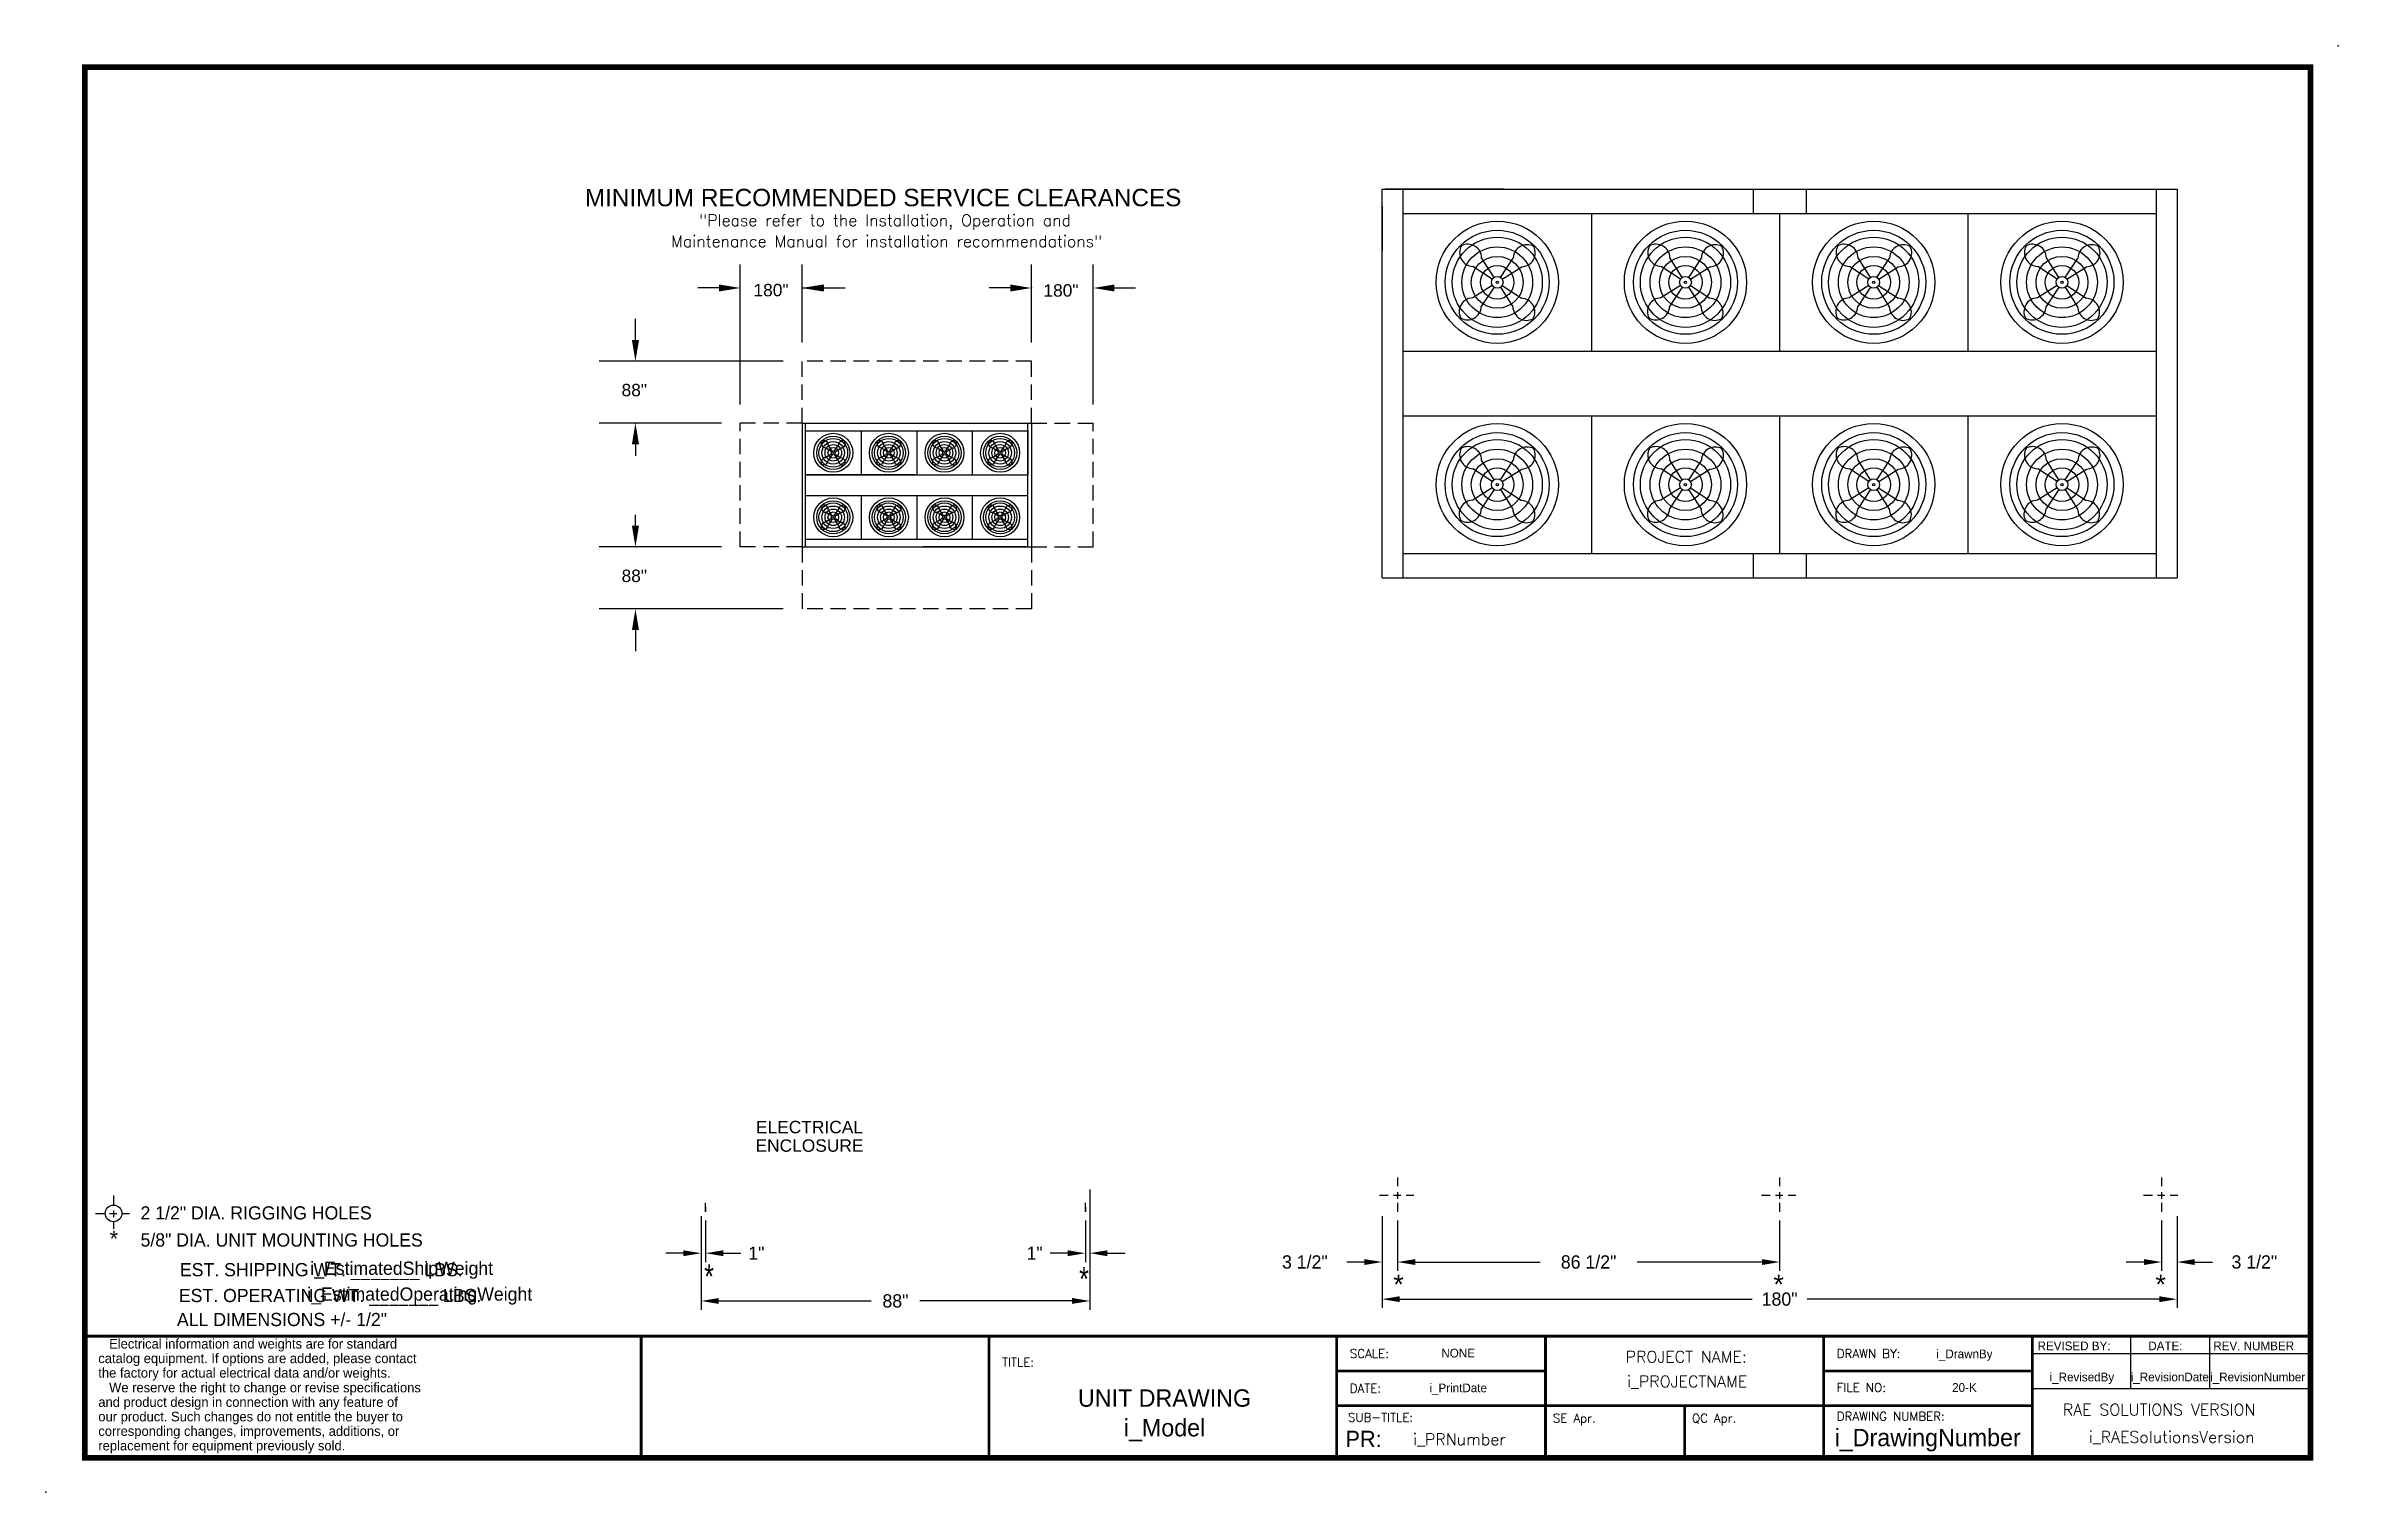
# Model space of a CAD drawing. Extents: x -23 to 496, y -10 to 317.
import ezdxf
from ezdxf.enums import TextEntityAlignment as Align

# ---------------------------------------------------------------- set-up
doc = ezdxf.new("R2010")
doc.units = 0
doc.header["$MEASUREMENT"] = 0
doc.linetypes.add('DASHED', pattern=[0.75, 0.5, -0.25])
doc.layers.get('0').update_dxf_attribs({"color": 1, "linetype": 'CONTINUOUS'})
doc.styles.add('dimentions', font='ARIAL.TTF')
doc.styles.add('SIMPLEX', font='SIMPLEX')
doc.styles.add('SLDTEXTSTYLE0', font='ARIAL.TTF', dxfattribs={"width": 0.75})
doc.dimstyles.get("Standard").update_dxf_attribs({"dimtxt": 3, "dimasz": 4, "dimexe": 2, "dimexo": 2, "dimgap": 2, "dimtad": 0, "dimtih": 1, "dimtoh": 1, "dimdec": 4, "dimzin": 0, "dimdsep": 46, "dimlunit": 5, "dimtxsty": 'STANDARD', "dimcen": 0.09, "dimclrd": 1, "dimclre": 1, "dimclrt": 1, "dimadec": 0, "dimazin": 0, "dimtfac": 1, "dimtdec": 4, "dimtofl": 0, "dimtmove": 0, "dimatfit": 3, "dimfxl": 1, "dimfrac": 2, "dimtolj": 1, "dimtzin": 0, "dimarcsym": 0})

# ---------------------------------------------------------------- blocks, each defined once
blk = doc.blocks.new('*D17')
at = {"color": 1, "lineweight": -2}
for p, q in [((125.17, 52.27), (125.17, 31.04)), ((213.17, 52.27), (213.17, 31.04)), ((129.17, 33.04), (163.67, 33.04)), ((209.17, 33.04), (174.67, 33.04))]:
    blk.add_line(p, q, dxfattribs=at)
at = {"color": 1}
for points in [[(129.17, 33.71), (129.17, 32.38), (125.17, 33.04)], [(209.17, 33.71), (209.17, 32.38), (213.17, 33.04)]]:
    blk.add_solid(points, dxfattribs=at)
at = {"color": 1, "insert": (169.17, 33.04), "char_height": 3, "attachment_point": 5}
blk.add_mtext('\\A1;88"', dxfattribs=at)
blk = doc.blocks.new('*D20')
at = {"color": 1, "lineweight": -2}
for p, q in [((279.37, 52.27), (279.37, 31.45)), ((459.37, 52.27), (459.37, 31.45)), ((283.37, 33.45), (363.12, 33.45)), ((455.37, 33.45), (375.62, 33.45))]:
    blk.add_line(p, q, dxfattribs=at)
at = {"color": 1}
for points in [[(283.37, 34.11), (283.37, 32.78), (279.37, 33.45)], [(455.37, 34.11), (455.37, 32.78), (459.37, 33.45)]]:
    blk.add_solid(points, dxfattribs=at)
at = {"color": 1, "insert": (369.37, 33.45), "char_height": 3, "attachment_point": 5}
blk.add_mtext('\\A1;180"', dxfattribs=at)
blk = doc.blocks.new('*D21')
at = {"color": 1, "lineweight": -2}
for p, q in [((459.37, 52.27), (459.37, 39.86)), ((455.87, 51.27), (455.87, 39.86)), ((451.87, 41.86), (447.87, 41.86)), ((463.37, 41.86), (467.37, 41.86))]:
    blk.add_line(p, q, dxfattribs=at)
at = {"color": 1}
for points in [[(451.87, 42.52), (451.87, 41.19), (455.87, 41.86)], [(463.37, 42.52), (463.37, 41.19), (459.37, 41.86)]]:
    blk.add_solid(points, dxfattribs=at)
at = {"color": 1, "insert": (476.87, 41.86), "char_height": 3, "attachment_point": 5}
blk.add_mtext('\\A1;3 1/2"', dxfattribs=at)
blk = doc.blocks.new('*D22')
at = {"color": 1, "lineweight": -2}
for p, q in [((279.37, 52.27), (279.37, 39.86)), ((282.87, 51.27), (282.87, 39.86)), ((275.37, 41.86), (271.37, 41.86)), ((286.87, 41.86), (290.87, 41.86))]:
    blk.add_line(p, q, dxfattribs=at)
at = {"color": 1}
for points in [[(275.37, 42.52), (275.37, 41.19), (279.37, 41.86)], [(286.87, 42.52), (286.87, 41.19), (282.87, 41.86)]]:
    blk.add_solid(points, dxfattribs=at)
at = {"color": 1, "insert": (261.87, 41.86), "char_height": 3, "attachment_point": 5}
blk.add_mtext('\\A1;3 1/2"', dxfattribs=at)
blk = doc.blocks.new('*D23')
at = {"color": 1, "lineweight": -2}
for p, q in [((282.87, 51.27), (282.87, 39.86)), ((369.37, 51.27), (369.37, 39.86)), ((286.87, 41.86), (315.12, 41.86)), ((365.37, 41.86), (337.12, 41.86))]:
    blk.add_line(p, q, dxfattribs=at)
at = {"color": 1}
for points in [[(286.87, 42.52), (286.87, 41.19), (282.87, 41.86)], [(365.37, 42.52), (365.37, 41.19), (369.37, 41.86)]]:
    blk.add_solid(points, dxfattribs=at)
at = {"color": 1, "insert": (326.12, 41.86), "char_height": 3, "attachment_point": 5}
blk.add_mtext('\\A1;86 1/2"', dxfattribs=at)
blk = doc.blocks.new('*D24')
at = {"color": 1, "lineweight": -2}
for p, q in [((125.17, 52.27), (125.17, 41.86)), ((126.17, 51.27), (126.17, 41.86)), ((121.17, 43.86), (117.17, 43.86)), ((130.17, 43.86), (134.17, 43.86))]:
    blk.add_line(p, q, dxfattribs=at)
at = {"color": 1}
for points in [[(121.17, 44.52), (121.17, 43.19), (125.17, 43.86)], [(130.17, 44.52), (130.17, 43.19), (126.17, 43.86)]]:
    blk.add_solid(points, dxfattribs=at)
at = {"color": 1, "insert": (137.67, 43.86), "char_height": 3, "attachment_point": 5}
blk.add_mtext('\\A1;1"', dxfattribs=at)
blk = doc.blocks.new('*D25')
at = {"color": 1, "lineweight": -2}
for p, q in [((213.17, 52.27), (213.17, 41.86)), ((212.17, 51.27), (212.17, 41.86)), ((208.17, 43.86), (204.17, 43.86)), ((217.17, 43.86), (221.17, 43.86))]:
    blk.add_line(p, q, dxfattribs=at)
at = {"color": 1}
for points in [[(208.17, 44.52), (208.17, 43.19), (212.17, 43.86)], [(217.17, 44.52), (217.17, 43.19), (213.17, 43.86)]]:
    blk.add_solid(points, dxfattribs=at)
at = {"color": 1, "insert": (200.67, 43.86), "char_height": 3, "attachment_point": 5}
blk.add_mtext('\\A1;1"', dxfattribs=at)

msp = doc.modelspace()

# ---------------------------------------------------------------- linework, layer by layer
at = {"color": 1}
for p, q in [((279.36471, 281.06398), (279.36471, 271.06398)), ((279.36936, 284.87188), (459.36936, 284.87188)), ((279.36936, 196.87188), (279.36936, 284.87188)), ((306.96219, 284.87188), (280.08219, 284.87188)), ((284.11936, 196.87188), (284.11936, 284.87188)), ((363.36936, 284.87188), (363.36936, 279.37188)), ((375.36936, 284.87188), (375.36936, 279.37188)), ((454.61936, 284.87188), (454.61936, 196.87188)), ((459.36936, 284.87188), (459.36936, 196.87188)), ((284.11936, 279.37188), (454.61936, 279.37188)), ((326.74436, 279.37188), (326.74436, 248.20521)), ((369.36936, 279.37188), (369.36936, 248.20521)), ((411.99436, 279.37188), (411.99436, 248.20521)), ((304.31949, 264.51826), (299.93466, 267.39469)), ((304.71862, 264.91154), (301.90709, 269.33827)), ((306.16158, 264.90091), (309.03801, 269.28574)), ((306.55486, 264.50179), (310.98159, 267.31332)), ((346.94449, 264.51826), (342.55966, 267.39469)), ((347.34362, 264.91154), (344.53209, 269.33827)), ((348.78658, 264.90091), (351.66301, 269.28574)), ((349.17986, 264.50179), (353.60659, 267.31332)), ((389.56949, 264.51826), (385.18466, 267.39469)), ((389.96862, 264.91154), (387.15709, 269.33827)), ((391.41158, 264.90091), (394.28801, 269.28574)), ((391.80486, 264.50179), (396.23159, 267.31332)), ((432.19449, 264.51826), (427.80966, 267.39469)), ((432.59362, 264.91154), (429.78209, 269.33827)), ((434.03658, 264.90091), (436.91301, 269.28574)), ((434.42986, 264.50179), (438.85659, 267.31332)), ((129.20466, 262.50094), (124.41966, 262.50094)), ((147.99913, 262.50094), (153.10252, 262.50094)), ((152.99062, 262.50094), (157.77562, 262.50094)), ((195.1611, 262.50094), (190.3761, 262.50094)), ((195.1611, 262.50094), (191.3207, 262.50094)), ((218.7534, 262.50094), (223.5384, 262.50094)), ((304.30886, 263.0753), (299.88213, 260.26377)), ((304.70215, 262.67617), (301.82571, 258.29134)), ((306.14511, 262.66554), (308.95664, 258.23881)), ((306.54423, 263.05883), (310.92906, 260.18239)), ((346.93386, 263.0753), (342.50713, 260.26377)), ((347.32715, 262.67617), (344.45071, 258.29134)), ((348.77011, 262.66554), (351.58164, 258.23881)), ((349.16923, 263.05883), (353.55406, 260.18239)), ((389.55886, 263.0753), (385.13213, 260.26377)), ((389.95215, 262.67617), (387.07571, 258.29134)), ((391.39511, 262.66554), (394.20664, 258.23881)), ((391.79423, 263.05883), (396.17906, 260.18239)), ((432.18386, 263.0753), (427.75713, 260.26377)), ((432.57715, 262.67617), (429.70071, 258.29134)), ((434.02011, 262.66554), (436.83164, 258.23881)), ((434.41923, 263.05883), (438.80406, 260.18239)), ((110.29441, 250.69246), (110.29441, 255.47746)), ((284.11936, 248.20521), (454.61936, 248.20521)), ((148.01197, 231.88515), (199.9461, 231.88515)), ((148.01197, 231.88515), (148.01197, 203.84055)), ((148.78904, 203.84055), (148.78904, 231.88515)), ((148.78904, 230.13237), (199.16611, 230.13237)), ((148.78904, 230.13237), (161.38331, 230.13237)), ((161.38331, 230.13237), (161.38331, 220.1999)), ((173.97758, 230.13237), (173.97758, 220.1999)), ((173.97758, 230.13237), (173.97758, 220.1999)), ((173.97758, 230.13237), (173.97758, 220.1999)), ((186.57185, 230.13237), (186.57185, 220.1999)), ((199.16611, 203.84055), (199.16611, 231.88515)), ((199.16611, 205.59333), (199.16611, 231.88515)), ((199.16611, 230.13237), (199.16611, 220.1999)), ((199.9461, 231.88515), (199.9461, 203.84055)), ((284.11936, 233.53854), (454.61936, 233.53854)), ((326.74436, 233.53854), (326.74436, 202.37188)), ((369.36936, 233.53854), (369.36936, 202.37188)), ((411.99436, 233.53854), (411.99436, 202.37188)), ((110.29441, 227.10015), (110.29441, 224.50924)), ((154.72828, 224.93883), (153.31754, 224.04283)), ((154.73167, 225.39868), (153.33428, 226.31537)), ((154.85362, 224.81163), (153.93693, 223.41424)), ((154.85887, 225.52402), (153.96287, 226.93477)), ((155.31348, 224.80825), (156.20948, 223.3975)), ((155.31872, 225.52063), (156.23541, 226.91803)), ((155.44067, 224.93358), (156.83807, 224.01689)), ((155.44406, 225.39344), (156.85481, 226.28944)), ((167.32255, 224.93883), (165.91181, 224.04283)), ((167.32594, 225.39868), (165.92855, 226.31537)), ((167.44789, 224.81163), (166.5312, 223.41424)), ((167.45314, 225.52402), (166.55714, 226.93477)), ((167.90775, 224.80825), (168.80375, 223.3975)), ((167.91299, 225.52063), (168.82968, 226.91803)), ((168.03494, 224.93358), (169.43234, 224.01689)), ((168.03833, 225.39344), (169.44908, 226.28944)), ((179.91682, 224.93883), (178.50607, 224.04283)), ((179.92021, 225.39868), (178.52282, 226.31537)), ((180.04216, 224.81163), (179.12547, 223.41424)), ((180.04741, 225.52402), (179.15141, 226.93477)), ((180.50201, 224.80825), (181.39802, 223.3975)), ((180.50726, 225.52063), (181.42395, 226.91803)), ((180.62921, 224.93358), (182.02661, 224.01689)), ((180.6326, 225.39344), (182.04335, 226.28944)), ((192.51109, 224.93883), (191.10034, 224.04283)), ((192.51448, 225.39868), (191.11708, 226.31537)), ((192.63643, 224.81163), (191.71974, 223.41424)), ((192.64168, 225.52402), (191.74567, 226.93477)), ((193.09628, 224.80825), (193.99229, 223.3975)), ((193.10153, 225.52063), (194.01822, 226.91803)), ((193.22348, 224.93358), (194.62088, 224.01689)), ((193.22687, 225.39344), (194.63762, 226.28944)), ((304.71862, 219.07821), (301.90709, 223.50494)), ((306.16158, 219.06758), (309.03801, 223.45241)), ((347.34362, 219.07821), (344.53209, 223.50494)), ((348.78658, 219.06758), (351.66301, 223.45241)), ((389.96862, 219.07821), (387.15709, 223.50494)), ((391.41158, 219.06758), (394.28801, 223.45241)), ((432.59362, 219.07821), (429.78209, 223.50494)), ((434.03658, 219.06758), (436.91301, 223.45241)), ((148.78904, 220.1999), (199.16611, 220.1999)), ((173.58758, 220.1999), (148.78904, 220.1999)), ((304.31949, 218.68492), (299.93466, 221.56136)), ((306.55486, 218.66846), (310.98159, 221.47998)), ((346.94449, 218.68492), (342.55966, 221.56136)), ((349.17986, 218.66846), (353.60659, 221.47998)), ((389.56949, 218.68492), (385.18466, 221.56136)), ((391.80486, 218.66846), (396.23159, 221.47998)), ((432.19449, 218.68492), (427.80966, 221.56136)), ((434.42986, 218.66846), (438.85659, 221.47998)), ((148.78904, 215.5258), (199.16611, 215.5258)), ((148.78904, 215.5258), (161.38331, 215.5258)), ((161.38331, 215.5258), (161.38331, 205.59333)), ((173.97758, 215.5258), (173.97758, 205.59333)), ((173.97758, 215.5258), (173.97758, 205.59333)), ((173.97758, 215.5258), (173.97758, 205.59333)), ((186.57185, 215.5258), (186.57185, 205.59333)), ((304.30886, 217.24196), (299.88213, 214.43043)), ((304.70215, 216.84284), (301.82571, 212.45801)), ((306.14511, 216.83221), (308.95664, 212.40548)), ((306.54423, 217.2255), (310.92906, 214.34906)), ((346.93386, 217.24196), (342.50713, 214.43043)), ((347.32715, 216.84284), (344.45071, 212.45801)), ((348.77011, 216.83221), (351.58164, 212.40548)), ((349.16923, 217.2255), (353.55406, 214.34906)), ((389.55886, 217.24196), (385.13213, 214.43043)), ((389.95215, 216.84284), (387.07571, 212.45801)), ((391.39511, 216.83221), (394.20664, 212.40548)), ((391.79423, 217.2255), (396.17906, 214.34906)), ((432.18386, 217.24196), (427.75713, 214.43043)), ((432.57715, 216.84284), (429.70071, 212.45801)), ((434.02011, 216.83221), (436.83164, 212.40548)), ((434.41923, 217.2255), (438.80406, 214.34906)), ((110.29441, 208.62555), (110.29441, 211.1313)), ((154.72828, 210.33226), (153.31754, 209.43626)), ((154.73167, 210.79212), (153.33428, 211.70881)), ((154.85362, 210.20507), (153.93693, 208.80767)), ((154.85887, 210.91745), (153.96287, 212.3282)), ((155.31348, 210.20168), (156.20948, 208.79093)), ((155.31872, 210.91407), (156.23541, 212.31146)), ((155.44067, 210.32702), (156.83807, 209.41033)), ((155.44406, 210.78687), (156.85481, 211.68287)), ((167.32255, 210.33226), (165.91181, 209.43626)), ((167.32594, 210.79212), (165.92855, 211.70881)), ((167.44789, 210.20507), (166.5312, 208.80767)), ((167.45314, 210.91745), (166.55714, 212.3282)), ((167.90775, 210.20168), (168.80375, 208.79093)), ((167.91299, 210.91407), (168.82968, 212.31146)), ((168.03494, 210.32702), (169.43234, 209.41033)), ((168.03833, 210.78687), (169.44908, 211.68287)), ((179.91682, 210.33226), (178.50607, 209.43626)), ((179.92021, 210.79212), (178.52282, 211.70881)), ((180.04216, 210.20507), (179.12547, 208.80767)), ((180.04741, 210.91745), (179.15141, 212.3282)), ((180.50201, 210.20168), (181.39802, 208.79093)), ((180.50726, 210.91407), (181.42395, 212.31146)), ((180.62921, 210.32702), (182.02661, 209.41033)), ((180.6326, 210.78687), (182.04335, 211.68287)), ((192.51109, 210.33226), (191.10034, 209.43626)), ((192.51448, 210.79212), (191.11708, 211.70881)), ((192.63643, 210.20507), (191.71974, 208.80767)), ((192.64168, 210.91745), (191.74567, 212.3282)), ((193.09628, 210.20168), (193.99229, 208.79093)), ((193.10153, 210.91407), (194.01822, 212.31146)), ((193.22348, 210.32702), (194.62088, 209.41033)), ((193.22687, 210.78687), (194.63762, 211.68287)), ((148.01197, 203.84055), (199.9461, 203.84055)), ((148.78904, 205.59333), (199.16611, 205.59333)), ((198.77757, 203.84055), (175.40707, 203.84055)), ((279.36936, 196.87188), (279.36936, 198.87188)), ((284.11936, 202.37188), (454.61936, 202.37188)), ((363.36936, 202.37188), (363.36936, 196.87188)), ((375.36936, 202.37188), (375.36936, 196.87188)), ((279.36936, 196.87188), (459.36936, 196.87188)), ((279.36936, 196.87188), (302.61936, 196.87188)), ((283.28912, 196.87188), (306.53912, 196.87188)), ((110.29441, 185.03324), (110.29441, 180.24824)), ((213.17381, 58.26958), (213.17381, 47.155))]:
    msp.add_line(p, q, dxfattribs=at)
at = {"color": 1, "linetype": 'Continuous', "ltscale": 7}
for p, q in [((133.98966, 236.12106), (133.98966, 267.83607)), ((148.01197, 250.14336), (148.01197, 267.83607)), ((199.9461, 250.14336), (199.9461, 267.83607)), ((213.9684, 236.12106), (213.9684, 267.83607)), ((143.77606, 245.90746), (102.10772, 245.90746)), ((129.75376, 231.88515), (102.10772, 231.88515)), ((129.75376, 203.84055), (102.10772, 203.84055)), ((143.77606, 189.81824), (102.10772, 189.81824))]:
    msp.add_line(p, q, dxfattribs=at)
at = {"color": 1, "linetype": 'DASHED', "ltscale": 7}
for p, q in [((148.01197, 250.14336), (148.01197, 267.83607)), ((199.9461, 250.14336), (199.9461, 267.83607)), ((199.9461, 245.90746), (148.01197, 245.90746)), ((148.01197, 231.88515), (148.01197, 245.90746)), ((199.9461, 231.88515), (199.9461, 245.90746)), ((129.75376, 231.88515), (102.10772, 231.88515)), ((148.01197, 231.88515), (133.98966, 231.88515)), ((133.98966, 203.84055), (133.98966, 231.88515)), ((199.9461, 231.88515), (213.9684, 231.88515)), ((213.9684, 203.84055), (213.9684, 231.88515)), ((129.75376, 203.84055), (102.10772, 203.84055)), ((148.01197, 203.84055), (133.98966, 203.84055)), ((148.01197, 203.84055), (148.01197, 189.81824)), ((199.9461, 203.84055), (199.9461, 189.81824)), ((199.9461, 203.84055), (213.9684, 203.84055)), ((199.9461, 189.81824), (148.01197, 189.81824))]:
    msp.add_line(p, q, dxfattribs=at)
at = {"lineweight": 30}
for p, q in [((282.86936, 61.04413), (282.86936, 59.05803)), ((282.86936, 57.6633), (282.86936, 56.16129)), ((369.36936, 61.04413), (369.36936, 59.05803)), ((369.36936, 57.6633), (369.36936, 56.16129)), ((455.86936, 61.04413), (455.86936, 59.05803)), ((455.86936, 57.6633), (455.86936, 56.16129)), ((-12.00222, 52.87551), (-9.98801, 52.87551)), ((-8.82594, 52.87551), (-7.12753, 52.87551)), ((-7.88734, 56.90007), (-7.88734, 54.91396)), ((-7.88734, 53.51923), (-7.88734, 52.01722)), ((-5.96545, 52.87551), (-4.24462, 52.87551)), ((278.75448, 57.01958), (280.76869, 57.01958)), ((281.93077, 57.01958), (283.62918, 57.01958)), ((282.86936, 55.08842), (282.86936, 53.52213)), ((284.79125, 57.01958), (286.51209, 57.01958)), ((365.25448, 57.01958), (367.26869, 57.01958)), ((368.43077, 57.01958), (370.12918, 57.01958)), ((369.36936, 55.08842), (369.36936, 53.52213)), ((371.29125, 57.01958), (373.01209, 57.01958)), ((451.75448, 57.01958), (453.76869, 57.01958)), ((454.93077, 57.01958), (456.62918, 57.01958)), ((455.86936, 55.08842), (455.86936, 53.52213)), ((457.79125, 57.01958), (459.51209, 57.01958)), ((-7.88734, 50.94435), (-7.88734, 49.37807)), ((111.59891, -2.5), (111.59891, 25.0625)), ((190.34891, -2.5), (190.34891, 25.0625)), ((269.09891, 25.0625), (426.59891, 25.0625)), ((269.09891, -2.5), (269.09891, 25.0625)), ((316.34891, 25.0625), (316.34891, -2.5)), ((379.34891, 25.0625), (379.34891, 9.3125)), ((426.59891, 25.0625), (426.59891, -2.5)), ((426.59891, 25.0625), (489.59891, 25.0625)), ((426.59891, 25.0625), (426.59891, 21.125)), ((426.59891, 21.125), (489.59891, 21.125)), ((448.82794, 25.0625), (448.82794, 13.25)), ((466.73, 25.0625), (466.73, 13.25)), ((316.34891, 17.1875), (269.09891, 17.1875)), ((379.34891, 17.1875), (426.59891, 17.1875)), ((379.34891, 9.3125), (379.34891, 17.1875)), ((426.59891, 13.25), (489.59891, 13.25)), ((426.59891, 9.3125), (269.09891, 9.3125)), ((347.84891, 9.3125), (347.84891, -2.5)), ((379.34891, 9.3125), (379.34891, -2.5))]:
    msp.add_line(p, q, dxfattribs=at)
for p, q in [((126.17381, 53.26958), (126.17381, 55.26958)), ((126.17381, 54.26958), (126.17381, 53.26958)), ((212.17381, 53.26958), (212.17381, 55.26958)), ((212.17381, 54.26958), (212.17381, 53.26958)), ((282.86936, 55.26958), (282.86936, 53.26958)), ((369.36936, 55.26958), (369.36936, 53.26958)), ((455.86936, 55.26958), (455.86936, 53.26958))]:
    msp.add_line(p, q)
at = {"const_width": 1.26}
msp.add_lwpolyline([(-14.40109, -2.5), (489.59891, -2.5), (489.59891, 312.5), (-14.40109, 312.5), (-14.40109, -2.5)], dxfattribs=at)
at = {"lineweight": 30, "const_width": 0.63}
for points in [[(112.34378, 25.0625), (-14.40109, 25.0625)], [(489.59891, 25.0625), (111.59891, 25.0625), (111.59891, -2.5)], [(190.34891, 25.0625), (190.34891, -2.5)], [(269.09891, 25.0625), (269.09891, -2.5)], [(316.34891, 25.0625), (316.34891, -2.5)], [(379.34891, 25.0625), (379.34891, -2.5)], [(426.59891, -2.5), (426.59891, 25.0625), (489.59891, 25.0625)], [(316.34891, 17.1875), (269.09891, 17.1875)], [(426.59891, 17.1875), (379.34891, 17.1875), (379.34891, -2.5)], [(426.59891, 9.3125), (269.09891, 9.3125)], [(347.84891, 9.3125), (347.84891, -2.5)]]:
    msp.add_lwpolyline(points, dxfattribs=at)
at = {"color": 1}
for centre, radius in [((305.43186, 263.78854), 13.8432), ((305.43186, 263.78854), 11.78079), ((348.05686, 263.78854), 13.8432), ((348.05686, 263.78854), 11.78079), ((390.68186, 263.78854), 13.8432), ((390.68186, 263.78854), 11.78079), ((433.30686, 263.78854), 13.8432), ((433.30686, 263.78854), 11.78079), ((305.43186, 263.78854), 10.21086), ((305.43186, 263.78854), 8.01035), ((348.05686, 263.78854), 10.21086), ((348.05686, 263.78854), 8.01035), ((390.68186, 263.78854), 10.21086), ((390.68186, 263.78854), 8.01035), ((433.30686, 263.78854), 10.21086), ((433.30686, 263.78854), 8.01035), ((305.43186, 263.78854), 5.86798), ((305.43186, 263.78854), 3.78824), ((305.43186, 263.78854), 1.33036), ((348.05686, 263.78854), 5.86798), ((348.05686, 263.78854), 3.78824), ((348.05686, 263.78854), 1.33036), ((390.68186, 263.78854), 5.86798), ((390.68186, 263.78854), 3.78824), ((390.68186, 263.78854), 1.33036), ((433.30686, 263.78854), 5.86798), ((433.30686, 263.78854), 3.78824), ((433.30686, 263.78854), 1.33036), ((305.43186, 263.78854), 0.26258), ((348.05686, 263.78854), 0.26258), ((390.68186, 263.78854), 0.26258), ((433.30686, 263.78854), 0.26258), ((155.08617, 225.16613), 4.41167), ((155.08617, 225.16613), 3.75441), ((155.08617, 225.16613), 3.25409), ((167.68044, 225.16613), 4.41167), ((167.68044, 225.16613), 3.75441), ((167.68044, 225.16613), 3.25409), ((180.27471, 225.16613), 4.41167), ((180.27471, 225.16613), 3.75441), ((180.27471, 225.16613), 3.25409), ((192.86898, 225.16613), 4.41167), ((192.86898, 225.16613), 3.75441), ((192.86898, 225.16613), 3.25409), ((305.43186, 217.95521), 13.8432), ((305.43186, 217.95521), 11.78079), ((348.05686, 217.95521), 13.8432), ((348.05686, 217.95521), 11.78079), ((390.68186, 217.95521), 13.8432), ((390.68186, 217.95521), 11.78079), ((433.30686, 217.95521), 13.8432), ((433.30686, 217.95521), 11.78079), ((155.08617, 225.16613), 2.55281), ((155.08617, 225.16613), 1.87006), ((155.08617, 225.16613), 1.20727), ((155.08617, 225.16613), 0.42397), ((155.08617, 225.16613), 0.08368), ((167.68044, 225.16613), 2.55281), ((167.68044, 225.16613), 1.87006), ((167.68044, 225.16613), 1.20727), ((167.68044, 225.16613), 0.42397), ((167.68044, 225.16613), 0.08368), ((180.27471, 225.16613), 2.55281), ((180.27471, 225.16613), 1.87006), ((180.27471, 225.16613), 1.20727), ((180.27471, 225.16613), 0.42397), ((180.27471, 225.16613), 0.08368), ((192.86898, 225.16613), 2.55281), ((192.86898, 225.16613), 1.87006), ((192.86898, 225.16613), 1.20727), ((192.86898, 225.16613), 0.42397), ((192.86898, 225.16613), 0.08368), ((305.43186, 217.95521), 10.21086), ((305.43186, 217.95521), 8.01035), ((305.43186, 217.95521), 5.86798), ((348.05686, 217.95521), 10.21086), ((348.05686, 217.95521), 8.01035), ((348.05686, 217.95521), 5.86798), ((390.68186, 217.95521), 10.21086), ((390.68186, 217.95521), 8.01035), ((390.68186, 217.95521), 5.86798), ((433.30686, 217.95521), 10.21086), ((433.30686, 217.95521), 8.01035), ((433.30686, 217.95521), 5.86798), ((305.43186, 217.95521), 3.78824), ((305.43186, 217.95521), 1.33036), ((305.43186, 217.95521), 0.26258), ((348.05686, 217.95521), 3.78824), ((348.05686, 217.95521), 1.33036), ((348.05686, 217.95521), 0.26258), ((390.68186, 217.95521), 3.78824), ((390.68186, 217.95521), 1.33036), ((390.68186, 217.95521), 0.26258), ((433.30686, 217.95521), 3.78824), ((433.30686, 217.95521), 1.33036), ((433.30686, 217.95521), 0.26258), ((155.08617, 210.55957), 4.41167), ((155.08617, 210.55957), 3.75441), ((155.08617, 210.55957), 3.25409), ((155.08617, 210.55957), 2.55281), ((167.68044, 210.55957), 4.41167), ((167.68044, 210.55957), 3.75441), ((167.68044, 210.55957), 3.25409), ((167.68044, 210.55957), 2.55281), ((180.27471, 210.55957), 4.41167), ((180.27471, 210.55957), 3.75441), ((180.27471, 210.55957), 3.25409), ((180.27471, 210.55957), 2.55281), ((192.86898, 210.55957), 4.41167), ((192.86898, 210.55957), 3.75441), ((192.86898, 210.55957), 3.25409), ((192.86898, 210.55957), 2.55281), ((155.08617, 210.55957), 1.87006), ((155.08617, 210.55957), 1.20727), ((155.08617, 210.55957), 0.42397), ((155.08617, 210.55957), 0.08368), ((167.68044, 210.55957), 1.87006), ((167.68044, 210.55957), 1.20727), ((167.68044, 210.55957), 0.42397), ((167.68044, 210.55957), 0.08368), ((180.27471, 210.55957), 1.87006), ((180.27471, 210.55957), 1.20727), ((180.27471, 210.55957), 0.42397), ((180.27471, 210.55957), 0.08368), ((192.86898, 210.55957), 1.87006), ((192.86898, 210.55957), 1.20727), ((192.86898, 210.55957), 0.42397), ((192.86898, 210.55957), 0.08368)]:
    msp.add_circle(centre, radius, dxfattribs=at)
at = {"lineweight": 30}
msp.add_circle((-7.88734, 52.87551), 1.88863, dxfattribs=at)
at = {"color": 1}
for centre, radius, start, end in [((300.05443, 270.53345), 3.14105, 151.3003537, 267.814713), ((298.7669, 269.26475), 3.14105, 1.3411738, 117.8555331), ((312.17678, 269.16597), 3.14105, 61.3003537, 177.814713), ((310.90807, 270.4535), 3.14105, 271.3411738, 27.8555331), ((342.67943, 270.53345), 3.14105, 151.3003537, 267.814713), ((341.3919, 269.26475), 3.14105, 1.3411738, 117.8555331), ((354.80178, 269.16597), 3.14105, 61.3003537, 177.814713), ((353.53307, 270.4535), 3.14105, 271.3411738, 27.8555331), ((385.30443, 270.53345), 3.14105, 151.3003537, 267.814713), ((384.0169, 269.26475), 3.14105, 1.3411738, 117.8555331), ((397.42678, 269.16597), 3.14105, 61.3003537, 177.814713), ((396.15807, 270.4535), 3.14105, 271.3411738, 27.8555331), ((427.92943, 270.53345), 3.14105, 151.3003537, 267.814713), ((426.6419, 269.26475), 3.14105, 1.3411738, 117.8555331), ((440.05178, 269.16597), 3.14105, 61.3003537, 177.814713), ((438.78307, 270.4535), 3.14105, 271.3411738, 27.8555331), ((299.95565, 257.12358), 3.14105, 91.3411738, 207.8555331), ((310.80929, 257.04363), 3.14105, 331.3003537, 87.814713), ((342.58065, 257.12358), 3.14105, 91.3411738, 207.8555331), ((353.43429, 257.04363), 3.14105, 331.3003537, 87.814713), ((385.20565, 257.12358), 3.14105, 91.3411738, 207.8555331), ((396.05929, 257.04363), 3.14105, 331.3003537, 87.814713), ((427.83065, 257.12358), 3.14105, 91.3411738, 207.8555331), ((438.68429, 257.04363), 3.14105, 331.3003537, 87.814713), ((298.68695, 258.41111), 3.14105, 241.3003537, 357.814713), ((312.09682, 258.31233), 3.14105, 181.3411738, 297.8555331), ((341.31195, 258.41111), 3.14105, 241.3003537, 357.814713), ((354.72182, 258.31233), 3.14105, 181.3411738, 297.8555331), ((383.93695, 258.41111), 3.14105, 241.3003537, 357.814713), ((397.34682, 258.31233), 3.14105, 181.3411738, 297.8555331), ((426.56195, 258.41111), 3.14105, 241.3003537, 357.814713), ((439.97182, 258.31233), 3.14105, 181.3411738, 297.8555331), ((153.34097, 223.04209), 1.00102, 91.3411738, 207.8555331), ((153.37245, 227.31566), 1.00102, 151.3003537, 267.814713), ((152.93664, 223.45241), 1.00102, 241.3003537, 357.814713), ((152.96212, 226.91134), 1.00102, 1.3411738, 117.8555331), ((157.21022, 223.42093), 1.00102, 181.3411738, 297.8555331), ((157.2357, 226.87986), 1.00102, 61.3003537, 177.814713), ((156.7999, 223.01661), 1.00102, 331.3003537, 87.814713), ((156.83138, 227.29018), 1.00102, 271.3411738, 27.8555331), ((165.93523, 223.04209), 1.00102, 91.3411738, 207.8555331), ((165.96672, 227.31566), 1.00102, 151.3003537, 267.814713), ((165.53091, 223.45241), 1.00102, 241.3003537, 357.814713), ((165.55639, 226.91134), 1.00102, 1.3411738, 117.8555331), ((169.80449, 223.42093), 1.00102, 181.3411738, 297.8555331), ((169.82997, 226.87986), 1.00102, 61.3003537, 177.814713), ((169.39417, 223.01661), 1.00102, 331.3003537, 87.814713), ((169.42565, 227.29018), 1.00102, 271.3411738, 27.8555331), ((178.5295, 223.04209), 1.00102, 91.3411738, 207.8555331), ((178.56099, 227.31566), 1.00102, 151.3003537, 267.814713), ((178.12518, 223.45241), 1.00102, 241.3003537, 357.814713), ((178.15066, 226.91134), 1.00102, 1.3411738, 117.8555331), ((182.39876, 223.42093), 1.00102, 181.3411738, 297.8555331), ((182.42424, 226.87986), 1.00102, 61.3003537, 177.814713), ((181.98844, 223.01661), 1.00102, 331.3003537, 87.814713), ((182.01992, 227.29018), 1.00102, 271.3411738, 27.8555331), ((191.12377, 223.04209), 1.00102, 91.3411738, 207.8555331), ((191.15525, 227.31566), 1.00102, 151.3003537, 267.814713), ((190.71945, 223.45241), 1.00102, 241.3003537, 357.814713), ((190.74493, 226.91134), 1.00102, 1.3411738, 117.8555331), ((194.99303, 223.42093), 1.00102, 181.3411738, 297.8555331), ((195.01851, 226.87986), 1.00102, 61.3003537, 177.814713), ((194.58271, 223.01661), 1.00102, 331.3003537, 87.814713), ((194.61419, 227.29018), 1.00102, 271.3411738, 27.8555331), ((300.05443, 224.70012), 3.14105, 151.3003537, 267.814713), ((298.7669, 223.43142), 3.14105, 1.3411738, 117.8555331), ((312.17678, 223.33264), 3.14105, 61.3003537, 177.814713), ((310.90807, 224.62017), 3.14105, 271.3411738, 27.8555331), ((342.67943, 224.70012), 3.14105, 151.3003537, 267.814713), ((341.3919, 223.43142), 3.14105, 1.3411738, 117.8555331), ((354.80178, 223.33264), 3.14105, 61.3003537, 177.814713), ((353.53307, 224.62017), 3.14105, 271.3411738, 27.8555331), ((385.30443, 224.70012), 3.14105, 151.3003537, 267.814713), ((384.0169, 223.43142), 3.14105, 1.3411738, 117.8555331), ((397.42678, 223.33264), 3.14105, 61.3003537, 177.814713), ((396.15807, 224.62017), 3.14105, 271.3411738, 27.8555331), ((427.92943, 224.70012), 3.14105, 151.3003537, 267.814713), ((426.6419, 223.43142), 3.14105, 1.3411738, 117.8555331), ((440.05178, 223.33264), 3.14105, 61.3003537, 177.814713), ((438.78307, 224.62017), 3.14105, 271.3411738, 27.8555331), ((153.37245, 212.70909), 1.00102, 151.3003537, 267.814713), ((152.96212, 212.30477), 1.00102, 1.3411738, 117.8555331), ((157.2357, 212.27329), 1.00102, 61.3003537, 177.814713), ((156.83138, 212.68361), 1.00102, 271.3411738, 27.8555331), ((165.96672, 212.70909), 1.00102, 151.3003537, 267.814713), ((165.55639, 212.30477), 1.00102, 1.3411738, 117.8555331), ((169.82997, 212.27329), 1.00102, 61.3003537, 177.814713), ((169.42565, 212.68361), 1.00102, 271.3411738, 27.8555331), ((178.56099, 212.70909), 1.00102, 151.3003537, 267.814713), ((178.15066, 212.30477), 1.00102, 1.3411738, 117.8555331), ((182.42424, 212.27329), 1.00102, 61.3003537, 177.814713), ((182.01992, 212.68361), 1.00102, 271.3411738, 27.8555331), ((191.15525, 212.70909), 1.00102, 151.3003537, 267.814713), ((190.74493, 212.30477), 1.00102, 1.3411738, 117.8555331), ((195.01851, 212.27329), 1.00102, 61.3003537, 177.814713), ((194.61419, 212.68361), 1.00102, 271.3411738, 27.8555331), ((299.95565, 211.29025), 3.14105, 91.3411738, 207.8555331), ((310.80929, 211.2103), 3.14105, 331.3003537, 87.814713), ((342.58065, 211.29025), 3.14105, 91.3411738, 207.8555331), ((353.43429, 211.2103), 3.14105, 331.3003537, 87.814713), ((385.20565, 211.29025), 3.14105, 91.3411738, 207.8555331), ((396.05929, 211.2103), 3.14105, 331.3003537, 87.814713), ((427.83065, 211.29025), 3.14105, 91.3411738, 207.8555331), ((438.68429, 211.2103), 3.14105, 331.3003537, 87.814713), ((153.34097, 208.43552), 1.00102, 91.3411738, 207.8555331), ((152.93664, 208.84584), 1.00102, 241.3003537, 357.814713), ((157.21022, 208.81436), 1.00102, 181.3411738, 297.8555331), ((156.7999, 208.41004), 1.00102, 331.3003537, 87.814713), ((165.93523, 208.43552), 1.00102, 91.3411738, 207.8555331), ((165.53091, 208.84584), 1.00102, 241.3003537, 357.814713), ((169.80449, 208.81436), 1.00102, 181.3411738, 297.8555331), ((169.39417, 208.41004), 1.00102, 331.3003537, 87.814713), ((178.5295, 208.43552), 1.00102, 91.3411738, 207.8555331), ((178.12518, 208.84584), 1.00102, 241.3003537, 357.814713), ((182.39876, 208.81436), 1.00102, 181.3411738, 297.8555331), ((181.98844, 208.41004), 1.00102, 331.3003537, 87.814713), ((191.12377, 208.43552), 1.00102, 91.3411738, 207.8555331), ((190.71945, 208.84584), 1.00102, 241.3003537, 357.814713), ((194.99303, 208.81436), 1.00102, 181.3411738, 297.8555331), ((194.58271, 208.41004), 1.00102, 331.3003537, 87.814713), ((298.68695, 212.57778), 3.14105, 241.3003537, 357.814713), ((312.09682, 212.479), 3.14105, 181.3411738, 297.8555331), ((341.31195, 212.57778), 3.14105, 241.3003537, 357.814713), ((354.72182, 212.479), 3.14105, 181.3411738, 297.8555331), ((383.93695, 212.57778), 3.14105, 241.3003537, 357.814713), ((397.34682, 212.479), 3.14105, 181.3411738, 297.8555331), ((426.56195, 212.57778), 3.14105, 241.3003537, 357.814713), ((439.97182, 212.479), 3.14105, 181.3411738, 297.8555331)]:
    msp.add_arc(centre, radius, start, end, dxfattribs=at)
for p in [(495.84456, 317.35242), (426.59891, -2.5), (-23.21039, -10.26943)]:
    msp.add_point(p)
for p in [(199.9461, 262.50094), (110.29441, 231.88515), (110.29441, 203.84055), (110.29441, 203.84055)]:
    msp.add_point(p, dxfattribs=at)
for points in [[(129.20466, 261.70344), (129.20466, 263.29844), (133.98966, 262.50094)], [(152.79697, 261.70344), (152.79697, 263.29844), (148.01197, 262.50094)], [(152.99062, 261.70344), (152.99062, 263.29844), (148.20562, 262.50094)], [(195.1611, 261.70344), (195.1611, 263.29844), (199.9461, 262.50094)], [(195.1611, 261.70344), (195.1611, 263.29844), (199.9461, 262.50094)], [(218.7534, 261.70344), (218.7534, 263.29844), (213.9684, 262.50094)], [(111.09191, 250.69246), (109.49691, 250.69246), (110.29441, 245.90746)], [(111.09191, 227.10015), (109.49691, 227.10015), (110.29441, 231.88515)], [(111.09191, 208.62555), (109.49691, 208.62555), (110.29441, 203.84055)], [(111.09191, 185.03324), (109.49691, 185.03324), (110.29441, 189.81824)]]:
    msp.add_solid(points, dxfattribs=at)

# ---------------------------------------------------------------- texts
at = {"lineweight": 30}
for s, height, style, p in [('MINIMUM RECOMMENDED SERVICE CLEARANCES', 3.9375, 'dimentions', (98.83877, 281.01913)), ('SCALE:', 1.96875, 'SIMPLEX', (272.05204, 20.14062)), ('DRAWN BY:', 1.96875, 'SIMPLEX', (382.30204, 20.14062)), ('TITLE:', 1.96875, 'SIMPLEX', (193.30204, 18.17188)), ('DATE:', 1.96875, 'SIMPLEX', (272.05204, 12.26562)), ('FILE NO:', 1.96875, 'SIMPLEX', (382.30204, 12.45596)), ('SUB-TITLE:', 1.96875, 'SIMPLEX', (271.62542, 5.68976)), ('SE Apr.', 1.96875, 'SIMPLEX', (318.02288, 5.5068)), ('QC Apr.', 1.96875, 'SIMPLEX', (349.52288, 5.5068)), ('DRAWING NUMBER:', 1.96875, 'SIMPLEX', (382.30204, 5.92882)), ('RAE SOLUTIONS VERSION', 2.6145, 'SIMPLEX', (433.50114, 7.11929))]:
    msp.add_text(s, height=height, dxfattribs=dict(at, style=style)).set_placement(p)
at = {"lineweight": 30, "style": 'SIMPLEX'}
for s, p in [('"Please refer to the Installation, Operation and', (166.83759, 276.5155)), ('Maintenance Manual for installation recommendations"', (167.14944, 271.77652)), ('PROJECT NAME:', (348.24436, 19.0908)), ('i_PROJECTNAME', (348.44316, 13.49468)), ('i_PRNumber', (296.8645, 0.40063)), ('i_RAESolutionsVersion', (458.1639, 0.90698))]:
    msp.add_text(s, height=2.6145, dxfattribs=at).set_placement(p, align=Align.CENTER)
at = {"color": 1, "lineweight": 30, "style": 'dimentions'}
for s, p in [('180"', (137.0198, 260.62464)), ('180"', (202.66902, 260.54067)), ('88"', (107.15521, 237.97528)), ('88"', (107.15521, 195.89554))]:
    msp.add_text(s, height=2.8125, dxfattribs=at).set_placement(p)
for s, p in [('ELECTRICAL', (149.70305, 71.02854)), ('ENCLOSURE', (149.70305, 66.83737))]:
    msp.add_text(s, height=2.8125, dxfattribs=at).set_placement(p, align=Align.CENTER)
at = {"lineweight": 30}
for s, height, p in [('2 1/2" DIA. RIGGING HOLES', 2.9925, (-1.771, 51.49666)), ('5/8" DIA. UNIT MOUNTING HOLES', 2.9925, (-1.771, 45.3586)), ('catalog equipment. If options are added, please contact', 2.193075, (-11.32638, 18.96186)), ('   Electrical information and weights are for standard', 2.193075, (-11.32638, 22.25148)), ('REVISED BY:', 1.96875, (427.78066, 21.88865)), ('DATE:', 1.96875, (452.85132, 21.88865)), ('REV. NUMBER', 1.96875, (467.57391, 21.88865)), ('the factory for actual electrical data and/or weights.', 2.193075, (-11.32638, 15.67225)), ('and product design in connection with any feature of', 2.193075, (-11.32638, 9.05154)), ('   We reserve the right to change or revise specifications', 2.193075, (-11.32638, 12.34115)), ('our product. Such changes do not entitle the buyer to', 2.193075, (-11.32638, 5.76193)), ('corresponding changes, improvements, additions, or ', 2.193075, (-11.32638, 2.47232)), ('replacement for equipment previously sold.', 2.193075, (-11.32638, -0.8173))]:
    msp.add_text(s, height=height, dxfattribs=at).set_placement(p)
for s, height, p in [('*', 3.68283, (-7.80962, 45.30678)), ('EST. SHIPPING WT. _______ LBS.', 2.9925, (39.16873, 38.63392)), ('i_EstimatedShipWeight', 2.9959344, (57.35729, 38.96082)), ('EST. OPERATING WT. _______ LBS.', 2.9925, (41.15578, 32.78039)), ('i_EstimatedOperatingWeight', 2.9925, (61.45196, 33.10729)), ('ALL DIMENSIONS +/- 1/2"', 2.9925, (30.25935, 27.34952)), ('NONE', 1.96875, (296.58835, 20.24464)), ('i_DrawnBy', 1.96875, (411.21855, 20.07576)), ('i_RevisedBy', 1.96875, (437.81391, 14.82931)), ('i_RevisionDate', 1.96875, (457.73362, 14.82931)), ('i_RevisionNumber', 1.96875, (477.61506, 14.82931)), ('UNIT DRAWING', 3.9375, (230.09601, 9.08142)), ('i_PrintDate', 1.96875, (296.58835, 12.36964)), ('20-K', 1.96875, (411.21855, 12.45866)), ('i_Model', 3.9375, (230.09601, 2.37054)), ('i_DrawingNumber', 3.9375, (402.90197, 0.13452))]:
    msp.add_text(s, height=height, dxfattribs=at).set_placement(p, align=Align.CENTER)
msp.add_text('PR:', height=3.691406, dxfattribs=at).set_placement((279.27931, -0.05427), align=Align.RIGHT)
at = {"color": 1, "lineweight": 30}
for insert, char_height, attachment_point, style in [((125.86469, 41.30737), 5.40207, 1, 'SLDTEXTSTYLE0'), ((210.759, 40.73926), 5.40207, 1, 'SLDTEXTSTYLE0'), ((369.15611, 36.81825), 4.375, 5, 'dimentions'), ((455.65611, 36.81825), 4.375, 5, 'dimentions')]:
    msp.add_mtext('*', dxfattribs=dict(at, insert=insert, char_height=char_height, attachment_point=attachment_point, style=style))
at = {"color": 1, "lineweight": 30, "extrusion": (0, 0, -1), "insert": (283.08261, 36.81825), "char_height": 4.375, "attachment_point": 5, "text_direction": (-1, 0, 0), "style": 'dimentions'}
msp.add_mtext('*', dxfattribs=at)

# ---------------------------------------------------------------- dimensions: what is measured, and where the dimension line sits
for base, p1, p2, picture, middle in [((126.17381, 43.8551), (125.17381, 54.26958), (126.17381, 53.26958), '*D24', (137.67381, 43.8551)), ((212.17381, 43.8551), (213.17381, 54.26958), (212.17381, 53.26958), '*D25', (200.67381, 43.8551)), ((279.36936, 41.85746), (282.86936, 53.26958), (279.36936, 54.26958), '*D22', (261.86936, 41.85746)), ((459.36936, 33.44535), (279.36936, 54.26958), (459.36936, 54.26958), '*D20', (369.36936, 33.44535)), ((369.36936, 41.85746), (282.86936, 53.26958), (369.36936, 53.26958), '*D23', (326.11936, 41.85746)), ((459.36936, 41.85746), (455.86936, 53.26958), (459.36936, 54.26958), '*D21', (476.86936, 41.85746))]:
    dim = msp.add_linear_dim(base=base, p1=p1, p2=p2, dimstyle='Standard', override={"dimpost": '"'})
    dim.commit()
    dim.dimension.update_dxf_attribs({"geometry": picture, "text_midpoint": middle})
dim = msp.add_linear_dim(base=(213.17381, 33.04347), p1=(125.17381, 54.26958), p2=(213.17381, 54.26958), dimstyle='Standard', override={"dimpost": '"'})
dim.commit()
dim.dimension.update_dxf_attribs({"geometry": '*D17', "text_midpoint": (169.17381, 33.04347), "dimtype": 160})

doc.saveas('drawing.dxf')
